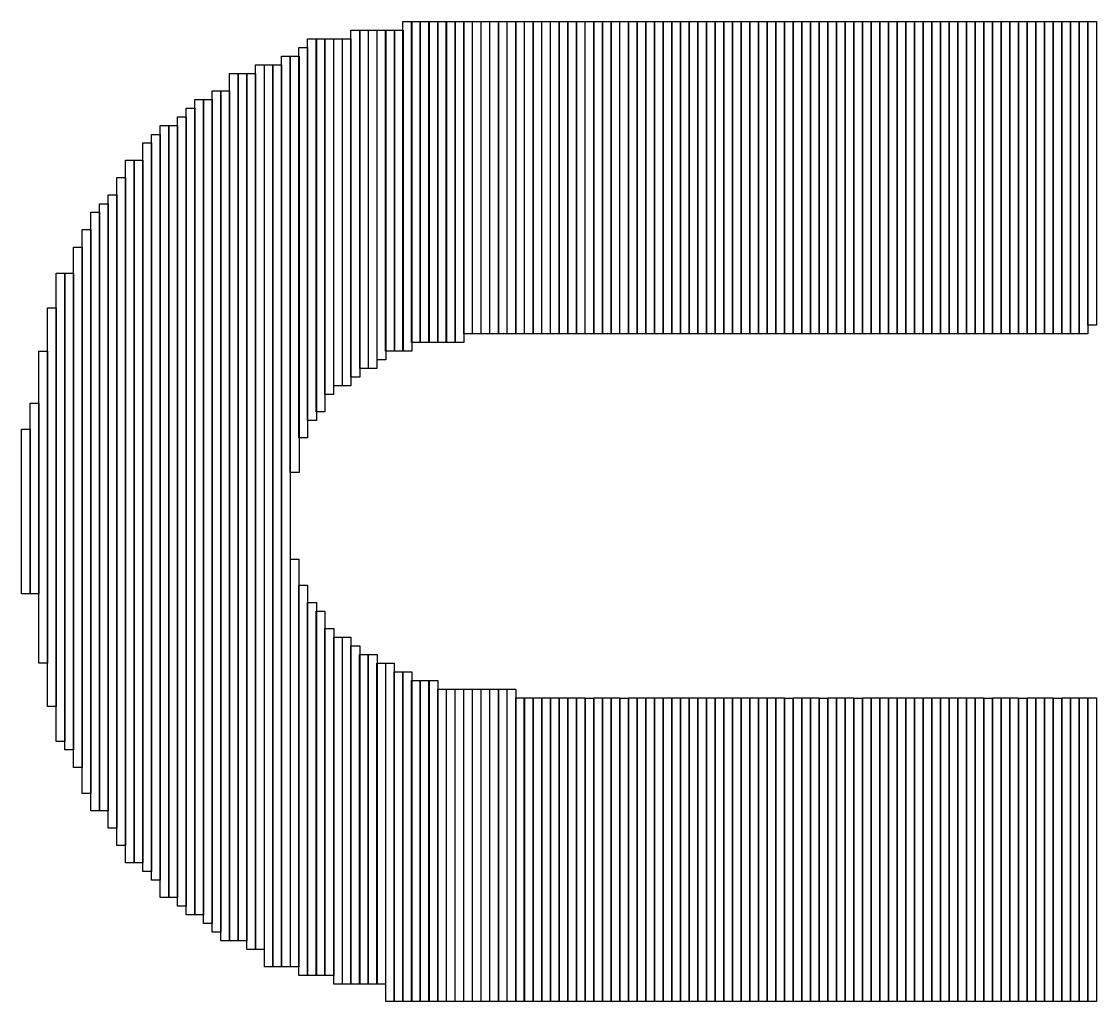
# Model space of a CAD drawing. Header units: inches. Extents: x -1 to 214, y -2 to 213.
# Drawn here: x -0.4191 to -0.3215, y -0.2422 to -0.1532 of the extents above; entities that cross this region are included whole.
import ezdxf

# ---------------------------------------------------------------- set-up
doc = ezdxf.new("R2010")
doc.units = ezdxf.units.IN
doc.header["$MEASUREMENT"] = 0
doc.layers.add('Top Overlay', color=2, linetype='Continuous')

msp = doc.modelspace()

# ---------------------------------------------------------------- linework, layer by layer
at = {"layer": 'Top Overlay'}
for p, q in [((-0.384445, -0.183165), (-0.384445, -0.153245)), ((-0.384445, -0.153245), (-0.383655, -0.153245)), ((-0.38366, -0.18238), (-0.38366, -0.15325)), ((-0.38366, -0.15325), (-0.38287, -0.15325)), ((-0.383655, -0.153245), (-0.383655, -0.183165)), ((-0.38287, -0.18238), (-0.38287, -0.15325)), ((-0.38287, -0.15325), (-0.38208, -0.15325)), ((-0.38287, -0.15325), (-0.38287, -0.18238)), ((-0.382085, -0.182385), (-0.382085, -0.153245)), ((-0.382085, -0.153245), (-0.381295, -0.153245)), ((-0.38208, -0.15325), (-0.38208, -0.18238)), ((-0.381295, -0.182385), (-0.381295, -0.153245)), ((-0.381295, -0.153245), (-0.380505, -0.153245)), ((-0.381295, -0.153245), (-0.381295, -0.182385)), ((-0.38051, -0.18238), (-0.38051, -0.15325)), ((-0.38051, -0.15325), (-0.37972, -0.15325)), ((-0.380505, -0.153245), (-0.380505, -0.182385)), ((-0.37972, -0.18238), (-0.37972, -0.15325)), ((-0.37972, -0.15325), (-0.37893, -0.15325)), ((-0.37972, -0.15325), (-0.37972, -0.18238)), ((-0.37893, -0.18159), (-0.37893, -0.15325)), ((-0.37893, -0.15325), (-0.37815, -0.15325)), ((-0.37893, -0.15325), (-0.37893, -0.18238)), ((-0.37815, -0.15325), (-0.37815, -0.18159)), ((-0.37814, -0.18159), (-0.37814, -0.15325)), ((-0.37814, -0.15325), (-0.37736, -0.15325)), ((-0.37736, -0.15325), (-0.37736, -0.18159)), ((-0.377355, -0.181595), (-0.377355, -0.153245)), ((-0.377355, -0.153245), (-0.376575, -0.153245)), ((-0.376575, -0.153245), (-0.376575, -0.181595)), ((-0.376565, -0.181595), (-0.376565, -0.153245)), ((-0.376565, -0.153245), (-0.375785, -0.153245)), ((-0.375785, -0.153245), (-0.375785, -0.181595)), ((-0.37578, -0.18159), (-0.37578, -0.15325)), ((-0.37578, -0.15325), (-0.375, -0.15325)), ((-0.375, -0.15325), (-0.375, -0.18159)), ((-0.37499, -0.18159), (-0.37499, -0.15325)), ((-0.37499, -0.15325), (-0.37421, -0.15325)), ((-0.37421, -0.15325), (-0.37421, -0.18159)), ((-0.374205, -0.181595), (-0.374205, -0.153245)), ((-0.374205, -0.153245), (-0.373425, -0.153245)), ((-0.373425, -0.153245), (-0.373425, -0.181595)), ((-0.373415, -0.181595), (-0.373415, -0.153245)), ((-0.373415, -0.153245), (-0.372635, -0.153245)), ((-0.372635, -0.153245), (-0.372635, -0.181595)), ((-0.37263, -0.18159), (-0.37263, -0.15325)), ((-0.37263, -0.15325), (-0.37185, -0.15325)), ((-0.37185, -0.15325), (-0.37185, -0.18159)), ((-0.371845, -0.181595), (-0.371845, -0.153245)), ((-0.371845, -0.153245), (-0.371065, -0.153245)), ((-0.371065, -0.153245), (-0.371065, -0.181595)), ((-0.371055, -0.181595), (-0.371055, -0.153245)), ((-0.371055, -0.153245), (-0.370275, -0.153245)), ((-0.370275, -0.153245), (-0.370275, -0.181595)), ((-0.370265, -0.181595), (-0.370265, -0.153245)), ((-0.370265, -0.153245), (-0.369485, -0.153245)), ((-0.369485, -0.153245), (-0.369485, -0.181595)), ((-0.36948, -0.18159), (-0.36948, -0.15325)), ((-0.36948, -0.15325), (-0.3687, -0.15325)), ((-0.3687, -0.15325), (-0.3687, -0.18159)), ((-0.368695, -0.181595), (-0.368695, -0.153245)), ((-0.368695, -0.153245), (-0.367915, -0.153245)), ((-0.367915, -0.153245), (-0.367915, -0.181595)), ((-0.367905, -0.181595), (-0.367905, -0.153245)), ((-0.367905, -0.153245), (-0.367125, -0.153245)), ((-0.367125, -0.153245), (-0.367125, -0.181595)), ((-0.367115, -0.181595), (-0.367115, -0.153245)), ((-0.367115, -0.153245), (-0.366335, -0.153245)), ((-0.366335, -0.153245), (-0.366335, -0.181595)), ((-0.36633, -0.18159), (-0.36633, -0.15325)), ((-0.36633, -0.15325), (-0.36555, -0.15325)), ((-0.36555, -0.15325), (-0.36555, -0.18159)), ((-0.365545, -0.181595), (-0.365545, -0.153245)), ((-0.365545, -0.153245), (-0.364765, -0.153245)), ((-0.364765, -0.153245), (-0.364765, -0.181595)), ((-0.364755, -0.181595), (-0.364755, -0.153245)), ((-0.364755, -0.153245), (-0.363975, -0.153245)), ((-0.363975, -0.153245), (-0.363975, -0.181595)), ((-0.363965, -0.181595), (-0.363965, -0.153245)), ((-0.363965, -0.153245), (-0.363185, -0.153245)), ((-0.363185, -0.153245), (-0.363185, -0.181595)), ((-0.36318, -0.18159), (-0.36318, -0.15325)), ((-0.36318, -0.15325), (-0.3624, -0.15325)), ((-0.3624, -0.15325), (-0.3624, -0.18159)), ((-0.362395, -0.181595), (-0.362395, -0.153245)), ((-0.362395, -0.153245), (-0.361615, -0.153245)), ((-0.361615, -0.153245), (-0.361615, -0.181595)), ((-0.361605, -0.181595), (-0.361605, -0.153245)), ((-0.361605, -0.153245), (-0.360825, -0.153245)), ((-0.360825, -0.153245), (-0.360825, -0.181595)), ((-0.36082, -0.18159), (-0.36082, -0.15325)), ((-0.36082, -0.15325), (-0.36004, -0.15325)), ((-0.36004, -0.15325), (-0.36004, -0.18159)), ((-0.36003, -0.18159), (-0.36003, -0.15325)), ((-0.36003, -0.15325), (-0.35925, -0.15325)), ((-0.35925, -0.15325), (-0.35925, -0.18159)), ((-0.359245, -0.181595), (-0.359245, -0.153245)), ((-0.359245, -0.153245), (-0.358465, -0.153245)), ((-0.358465, -0.153245), (-0.358465, -0.181595)), ((-0.358455, -0.181595), (-0.358455, -0.153245)), ((-0.358455, -0.153245), (-0.357675, -0.153245)), ((-0.357675, -0.153245), (-0.357675, -0.181595)), ((-0.35767, -0.18159), (-0.35767, -0.15325)), ((-0.35767, -0.15325), (-0.35689, -0.15325)), ((-0.35689, -0.15325), (-0.35689, -0.18159)), ((-0.35688, -0.18159), (-0.35688, -0.15325)), ((-0.35688, -0.15325), (-0.3561, -0.15325)), ((-0.3561, -0.15325), (-0.3561, -0.18159)), ((-0.356095, -0.181595), (-0.356095, -0.153245)), ((-0.356095, -0.153245), (-0.355315, -0.153245)), ((-0.355315, -0.153245), (-0.355315, -0.181595)), ((-0.355305, -0.181595), (-0.355305, -0.153245)), ((-0.355305, -0.153245), (-0.354525, -0.153245)), ((-0.354525, -0.153245), (-0.354525, -0.181595)), ((-0.35452, -0.18159), (-0.35452, -0.15325)), ((-0.35452, -0.15325), (-0.35374, -0.15325)), ((-0.35374, -0.15325), (-0.35374, -0.18159)), ((-0.35373, -0.18159), (-0.35373, -0.15325)), ((-0.35373, -0.15325), (-0.35295, -0.15325)), ((-0.35295, -0.15325), (-0.35295, -0.18159)), ((-0.352945, -0.181595), (-0.352945, -0.153245)), ((-0.352945, -0.153245), (-0.352165, -0.153245)), ((-0.352165, -0.153245), (-0.352165, -0.181595)), ((-0.352155, -0.181595), (-0.352155, -0.153245)), ((-0.352155, -0.153245), (-0.351375, -0.153245)), ((-0.351375, -0.153245), (-0.351375, -0.181595)), ((-0.35137, -0.18159), (-0.35137, -0.15325)), ((-0.35137, -0.15325), (-0.35059, -0.15325)), ((-0.35059, -0.15325), (-0.35059, -0.18159)), ((-0.350585, -0.181595), (-0.350585, -0.153245)), ((-0.350585, -0.153245), (-0.349805, -0.153245)), ((-0.349805, -0.153245), (-0.349805, -0.181595)), ((-0.349795, -0.181595), (-0.349795, -0.153245)), ((-0.349795, -0.153245), (-0.349015, -0.153245)), ((-0.349015, -0.153245), (-0.349015, -0.181595)), ((-0.349005, -0.181595), (-0.349005, -0.153245)), ((-0.349005, -0.153245), (-0.348225, -0.153245)), ((-0.348225, -0.153245), (-0.348225, -0.181595)), ((-0.34822, -0.18159), (-0.34822, -0.15325)), ((-0.34822, -0.15325), (-0.34744, -0.15325)), ((-0.34744, -0.15325), (-0.34744, -0.18159)), ((-0.347435, -0.181595), (-0.347435, -0.153245)), ((-0.347435, -0.153245), (-0.346655, -0.153245)), ((-0.346655, -0.153245), (-0.346655, -0.181595)), ((-0.346645, -0.181595), (-0.346645, -0.153245)), ((-0.346645, -0.153245), (-0.345865, -0.153245)), ((-0.345865, -0.153245), (-0.345865, -0.181595)), ((-0.345855, -0.181595), (-0.345855, -0.153245)), ((-0.345855, -0.153245), (-0.345075, -0.153245)), ((-0.345075, -0.153245), (-0.345075, -0.181595)), ((-0.34507, -0.18159), (-0.34507, -0.15325)), ((-0.34507, -0.15325), (-0.34429, -0.15325)), ((-0.34429, -0.15325), (-0.34429, -0.18159)), ((-0.344285, -0.181595), (-0.344285, -0.153245)), ((-0.344285, -0.153245), (-0.343505, -0.153245)), ((-0.343505, -0.153245), (-0.343505, -0.181595)), ((-0.343495, -0.181595), (-0.343495, -0.153245)), ((-0.343495, -0.153245), (-0.342715, -0.153245)), ((-0.342715, -0.153245), (-0.342715, -0.181595)), ((-0.342705, -0.181595), (-0.342705, -0.153245)), ((-0.342705, -0.153245), (-0.341925, -0.153245)), ((-0.341925, -0.153245), (-0.341925, -0.181595)), ((-0.34192, -0.18159), (-0.34192, -0.15325)), ((-0.34192, -0.15325), (-0.34114, -0.15325)), ((-0.34114, -0.15325), (-0.34114, -0.18159)), ((-0.341135, -0.181595), (-0.341135, -0.153245)), ((-0.341135, -0.153245), (-0.340355, -0.153245)), ((-0.340355, -0.153245), (-0.340355, -0.181595)), ((-0.340345, -0.181595), (-0.340345, -0.153245)), ((-0.340345, -0.153245), (-0.339565, -0.153245)), ((-0.339565, -0.153245), (-0.339565, -0.181595)), ((-0.33956, -0.18159), (-0.33956, -0.15325)), ((-0.33956, -0.15325), (-0.33878, -0.15325)), ((-0.33878, -0.15325), (-0.33878, -0.18159)), ((-0.33877, -0.18159), (-0.33877, -0.15325)), ((-0.33877, -0.15325), (-0.33799, -0.15325)), ((-0.33799, -0.15325), (-0.33799, -0.18159)), ((-0.337985, -0.181595), (-0.337985, -0.153245)), ((-0.337985, -0.153245), (-0.337205, -0.153245)), ((-0.337205, -0.153245), (-0.337205, -0.181595)), ((-0.337195, -0.181595), (-0.337195, -0.153245)), ((-0.337195, -0.153245), (-0.336415, -0.153245)), ((-0.336415, -0.153245), (-0.336415, -0.181595)), ((-0.33641, -0.18159), (-0.33641, -0.15325)), ((-0.33641, -0.15325), (-0.33563, -0.15325)), ((-0.33563, -0.15325), (-0.33563, -0.18159)), ((-0.33562, -0.18159), (-0.33562, -0.15325)), ((-0.33562, -0.15325), (-0.33484, -0.15325)), ((-0.33484, -0.15325), (-0.33484, -0.18159)), ((-0.334835, -0.181595), (-0.334835, -0.153245)), ((-0.334835, -0.153245), (-0.334055, -0.153245)), ((-0.334055, -0.153245), (-0.334055, -0.181595)), ((-0.334045, -0.181595), (-0.334045, -0.153245)), ((-0.334045, -0.153245), (-0.333265, -0.153245)), ((-0.333265, -0.153245), (-0.333265, -0.181595)), ((-0.33326, -0.18159), (-0.33326, -0.15325)), ((-0.33326, -0.15325), (-0.33248, -0.15325)), ((-0.33248, -0.15325), (-0.33248, -0.18159)), ((-0.332475, -0.181595), (-0.332475, -0.153245)), ((-0.332475, -0.153245), (-0.331695, -0.153245)), ((-0.331695, -0.153245), (-0.331695, -0.181595)), ((-0.331685, -0.181595), (-0.331685, -0.153245)), ((-0.331685, -0.153245), (-0.330905, -0.153245)), ((-0.330905, -0.153245), (-0.330905, -0.181595)), ((-0.330895, -0.181595), (-0.330895, -0.153245)), ((-0.330895, -0.153245), (-0.330115, -0.153245)), ((-0.330115, -0.153245), (-0.330115, -0.181595)), ((-0.33011, -0.18159), (-0.33011, -0.15325)), ((-0.33011, -0.15325), (-0.32933, -0.15325)), ((-0.32933, -0.15325), (-0.32933, -0.18159)), ((-0.329325, -0.181595), (-0.329325, -0.153245)), ((-0.329325, -0.153245), (-0.328545, -0.153245)), ((-0.328545, -0.153245), (-0.328545, -0.181595)), ((-0.328535, -0.181595), (-0.328535, -0.153245)), ((-0.328535, -0.153245), (-0.327755, -0.153245)), ((-0.327755, -0.153245), (-0.327755, -0.181595)), ((-0.327745, -0.181595), (-0.327745, -0.153245)), ((-0.327745, -0.153245), (-0.326965, -0.153245)), ((-0.326965, -0.153245), (-0.326965, -0.181595)), ((-0.32696, -0.18159), (-0.32696, -0.15325)), ((-0.32696, -0.15325), (-0.32618, -0.15325)), ((-0.32618, -0.15325), (-0.32618, -0.18159)), ((-0.326175, -0.181595), (-0.326175, -0.153245)), ((-0.326175, -0.153245), (-0.325395, -0.153245)), ((-0.325395, -0.153245), (-0.325395, -0.181595)), ((-0.325385, -0.181595), (-0.325385, -0.153245)), ((-0.325385, -0.153245), (-0.324605, -0.153245)), ((-0.324605, -0.153245), (-0.324605, -0.181595)), ((-0.324595, -0.181595), (-0.324595, -0.153245)), ((-0.324595, -0.153245), (-0.323815, -0.153245)), ((-0.323815, -0.153245), (-0.323815, -0.181595)), ((-0.32381, -0.18159), (-0.32381, -0.15325)), ((-0.32381, -0.15325), (-0.32303, -0.15325)), ((-0.32303, -0.15325), (-0.32303, -0.18159)), ((-0.323025, -0.181595), (-0.323025, -0.153245)), ((-0.323025, -0.153245), (-0.322245, -0.153245)), ((-0.322245, -0.180805), (-0.322245, -0.153245)), ((-0.322245, -0.153245), (-0.321455, -0.153245)), ((-0.322245, -0.153245), (-0.322245, -0.181595)), ((-0.321455, -0.153245), (-0.321455, -0.180805)), ((-0.38917, -0.18553), (-0.38917, -0.15404)), ((-0.38917, -0.15404), (-0.38838, -0.15404)), ((-0.38838, -0.15404), (-0.38838, -0.18553)), ((-0.388375, -0.184745), (-0.388375, -0.154035)), ((-0.388375, -0.154035), (-0.387595, -0.154035)), ((-0.387595, -0.154035), (-0.387595, -0.184745)), ((-0.38759, -0.18474), (-0.38759, -0.15404)), ((-0.38759, -0.15404), (-0.38681, -0.15404)), ((-0.38681, -0.15404), (-0.38681, -0.18474)), ((-0.386805, -0.183955), (-0.386805, -0.154035)), ((-0.386805, -0.154035), (-0.386015, -0.154035)), ((-0.38602, -0.18317), (-0.38602, -0.15404)), ((-0.38602, -0.15404), (-0.38523, -0.15404)), ((-0.386015, -0.154035), (-0.386015, -0.183955)), ((-0.38523, -0.18317), (-0.38523, -0.15404)), ((-0.38523, -0.15404), (-0.38444, -0.15404)), ((-0.38523, -0.15404), (-0.38523, -0.18317)), ((-0.38444, -0.15404), (-0.38444, -0.18317)), ((-0.393105, -0.189465), (-0.393105, -0.154825)), ((-0.393105, -0.154825), (-0.392315, -0.154825)), ((-0.39232, -0.18868), (-0.39232, -0.15483)), ((-0.39232, -0.15483), (-0.39153, -0.15483)), ((-0.392315, -0.154825), (-0.392315, -0.189465)), ((-0.391535, -0.187105), (-0.391535, -0.154825)), ((-0.391535, -0.154825), (-0.390745, -0.154825)), ((-0.39153, -0.15483), (-0.39153, -0.18868)), ((-0.390745, -0.154825), (-0.390745, -0.187105)), ((-0.39074, -0.18632), (-0.39074, -0.15482)), ((-0.39074, -0.15482), (-0.38996, -0.15482)), ((-0.38996, -0.15482), (-0.38996, -0.18632)), ((-0.38995, -0.18632), (-0.38995, -0.15482)), ((-0.38995, -0.15482), (-0.38917, -0.15482)), ((-0.38917, -0.15482), (-0.38917, -0.18632)), ((-0.393895, -0.191045), (-0.393895, -0.155605)), ((-0.393895, -0.155605), (-0.393105, -0.155605)), ((-0.393105, -0.155605), (-0.393105, -0.191045)), ((-0.39783, -0.2375), (-0.39783, -0.15719)), ((-0.39783, -0.15719), (-0.39704, -0.15719)), ((-0.39704, -0.15719), (-0.39704, -0.2375)), ((-0.397035, -0.239075), (-0.397035, -0.157185)), ((-0.397035, -0.157185), (-0.396255, -0.157185)), ((-0.396255, -0.239075), (-0.396255, -0.157185)), ((-0.396255, -0.157185), (-0.395475, -0.157185)), ((-0.396255, -0.157185), (-0.396255, -0.239075)), ((-0.395475, -0.157185), (-0.395475, -0.239075)), ((-0.39547, -0.23907), (-0.39547, -0.1564)), ((-0.39547, -0.1564), (-0.39468, -0.1564)), ((-0.39468, -0.19419), (-0.39468, -0.1564)), ((-0.39468, -0.1564), (-0.39389, -0.1564)), ((-0.39468, -0.1564), (-0.39468, -0.23907)), ((-0.39389, -0.1564), (-0.39389, -0.19419)), ((-0.400195, -0.236715), (-0.400195, -0.157975)), ((-0.400195, -0.157975), (-0.399405, -0.157975)), ((-0.399405, -0.236715), (-0.399405, -0.157975)), ((-0.399405, -0.157975), (-0.398615, -0.157975)), ((-0.399405, -0.157975), (-0.399405, -0.236715)), ((-0.39862, -0.2375), (-0.39862, -0.15797)), ((-0.39862, -0.15797), (-0.39783, -0.15797)), ((-0.398615, -0.157975), (-0.398615, -0.236715)), ((-0.39783, -0.15797), (-0.39783, -0.2375)), ((-0.401765, -0.235925), (-0.401765, -0.159545)), ((-0.401765, -0.159545), (-0.400975, -0.159545)), ((-0.400975, -0.236715), (-0.400975, -0.159545)), ((-0.400975, -0.159545), (-0.400195, -0.159545)), ((-0.400975, -0.159545), (-0.400975, -0.235925)), ((-0.400195, -0.159545), (-0.400195, -0.236715)), ((-0.403345, -0.234355), (-0.403345, -0.160335)), ((-0.403345, -0.160335), (-0.402555, -0.160335)), ((-0.402555, -0.160335), (-0.402555, -0.234355)), ((-0.402555, -0.235135), (-0.402555, -0.160335)), ((-0.402555, -0.160335), (-0.401765, -0.160335)), ((-0.401765, -0.160335), (-0.401765, -0.235135)), ((-0.40492, -0.23356), (-0.40492, -0.16191)), ((-0.40492, -0.16191), (-0.40413, -0.16191)), ((-0.40413, -0.23435), (-0.40413, -0.16112)), ((-0.40413, -0.16112), (-0.40334, -0.16112)), ((-0.40413, -0.16191), (-0.40413, -0.23356)), ((-0.40334, -0.16112), (-0.40334, -0.23435)), ((-0.406495, -0.232775), (-0.406495, -0.162695)), ((-0.406495, -0.162695), (-0.405705, -0.162695)), ((-0.405705, -0.232775), (-0.405705, -0.162695)), ((-0.405705, -0.162695), (-0.404915, -0.162695)), ((-0.405705, -0.162695), (-0.405705, -0.232775)), ((-0.404915, -0.162695), (-0.404915, -0.232775)), ((-0.40728, -0.2312), (-0.40728, -0.16349)), ((-0.40728, -0.16349), (-0.40649, -0.16349)), ((-0.40649, -0.16349), (-0.40649, -0.2312)), ((-0.408065, -0.230415), (-0.408065, -0.164275)), ((-0.408065, -0.164275), (-0.407275, -0.164275)), ((-0.407275, -0.164275), (-0.407275, -0.230415)), ((-0.409645, -0.229625), (-0.409645, -0.165845)), ((-0.409645, -0.165845), (-0.408855, -0.165845)), ((-0.408855, -0.229625), (-0.408855, -0.165845)), ((-0.408855, -0.165845), (-0.408065, -0.165845)), ((-0.408855, -0.165845), (-0.408855, -0.229625)), ((-0.408065, -0.165845), (-0.408065, -0.229625)), ((-0.41043, -0.22805), (-0.41043, -0.16742)), ((-0.41043, -0.16742), (-0.40964, -0.16742)), ((-0.40964, -0.16742), (-0.40964, -0.22805)), ((-0.412005, -0.224905), (-0.412005, -0.169785)), ((-0.412005, -0.169785), (-0.411215, -0.169785)), ((-0.411215, -0.226475), (-0.411215, -0.168995)), ((-0.411215, -0.168995), (-0.410425, -0.168995)), ((-0.411215, -0.169785), (-0.411215, -0.224905)), ((-0.410425, -0.168995), (-0.410425, -0.226475)), ((-0.41279, -0.2249), (-0.41279, -0.17057)), ((-0.41279, -0.17057), (-0.412, -0.17057)), ((-0.412, -0.17057), (-0.412, -0.2249)), ((-0.413575, -0.223325), (-0.413575, -0.172145)), ((-0.413575, -0.172145), (-0.412785, -0.172145)), ((-0.412785, -0.172145), (-0.412785, -0.223325)), ((-0.414365, -0.220965), (-0.414365, -0.173725)), ((-0.414365, -0.173725), (-0.413575, -0.173725)), ((-0.413575, -0.173725), (-0.413575, -0.220965)), ((-0.415945, -0.218605), (-0.415945, -0.176085)), ((-0.415945, -0.176085), (-0.415155, -0.176085)), ((-0.415155, -0.219385), (-0.415155, -0.176085)), ((-0.415155, -0.176085), (-0.414365, -0.176085)), ((-0.415155, -0.176085), (-0.415155, -0.218605)), ((-0.414365, -0.176085), (-0.414365, -0.219385)), ((-0.416725, -0.215455), (-0.416725, -0.179235)), ((-0.416725, -0.179235), (-0.415935, -0.179235)), ((-0.415935, -0.179235), (-0.415935, -0.215455)), ((-0.37815, -0.18159), (-0.37893, -0.18159)), ((-0.37736, -0.18159), (-0.37814, -0.18159)), ((-0.376575, -0.181595), (-0.377355, -0.181595)), ((-0.375785, -0.181595), (-0.376565, -0.181595)), ((-0.375, -0.18159), (-0.37578, -0.18159)), ((-0.37421, -0.18159), (-0.37499, -0.18159)), ((-0.373425, -0.181595), (-0.374205, -0.181595)), ((-0.372635, -0.181595), (-0.373415, -0.181595)), ((-0.37185, -0.18159), (-0.37263, -0.18159)), ((-0.371065, -0.181595), (-0.371845, -0.181595)), ((-0.370275, -0.181595), (-0.371055, -0.181595)), ((-0.369485, -0.181595), (-0.370265, -0.181595)), ((-0.3687, -0.18159), (-0.36948, -0.18159)), ((-0.367915, -0.181595), (-0.368695, -0.181595)), ((-0.367125, -0.181595), (-0.367905, -0.181595)), ((-0.366335, -0.181595), (-0.367115, -0.181595)), ((-0.36555, -0.18159), (-0.36633, -0.18159)), ((-0.364765, -0.181595), (-0.365545, -0.181595)), ((-0.363975, -0.181595), (-0.364755, -0.181595)), ((-0.363185, -0.181595), (-0.363965, -0.181595)), ((-0.3624, -0.18159), (-0.36318, -0.18159)), ((-0.361615, -0.181595), (-0.362395, -0.181595)), ((-0.360825, -0.181595), (-0.361605, -0.181595)), ((-0.36004, -0.18159), (-0.36082, -0.18159)), ((-0.35925, -0.18159), (-0.36003, -0.18159)), ((-0.358465, -0.181595), (-0.359245, -0.181595)), ((-0.357675, -0.181595), (-0.358455, -0.181595)), ((-0.35689, -0.18159), (-0.35767, -0.18159)), ((-0.3561, -0.18159), (-0.35688, -0.18159)), ((-0.355315, -0.181595), (-0.356095, -0.181595)), ((-0.354525, -0.181595), (-0.355305, -0.181595)), ((-0.35374, -0.18159), (-0.35452, -0.18159)), ((-0.35295, -0.18159), (-0.35373, -0.18159)), ((-0.352165, -0.181595), (-0.352945, -0.181595)), ((-0.351375, -0.181595), (-0.352155, -0.181595)), ((-0.35059, -0.18159), (-0.35137, -0.18159)), ((-0.349805, -0.181595), (-0.350585, -0.181595)), ((-0.349015, -0.181595), (-0.349795, -0.181595)), ((-0.348225, -0.181595), (-0.349005, -0.181595)), ((-0.34744, -0.18159), (-0.34822, -0.18159)), ((-0.346655, -0.181595), (-0.347435, -0.181595)), ((-0.345865, -0.181595), (-0.346645, -0.181595)), ((-0.345075, -0.181595), (-0.345855, -0.181595)), ((-0.34429, -0.18159), (-0.34507, -0.18159)), ((-0.343505, -0.181595), (-0.344285, -0.181595)), ((-0.342715, -0.181595), (-0.343495, -0.181595)), ((-0.341925, -0.181595), (-0.342705, -0.181595)), ((-0.34114, -0.18159), (-0.34192, -0.18159)), ((-0.340355, -0.181595), (-0.341135, -0.181595)), ((-0.339565, -0.181595), (-0.340345, -0.181595)), ((-0.33878, -0.18159), (-0.33956, -0.18159)), ((-0.33799, -0.18159), (-0.33877, -0.18159)), ((-0.337205, -0.181595), (-0.337985, -0.181595)), ((-0.336415, -0.181595), (-0.337195, -0.181595)), ((-0.33563, -0.18159), (-0.33641, -0.18159)), ((-0.33484, -0.18159), (-0.33562, -0.18159)), ((-0.334055, -0.181595), (-0.334835, -0.181595)), ((-0.333265, -0.181595), (-0.334045, -0.181595)), ((-0.33248, -0.18159), (-0.33326, -0.18159)), ((-0.331695, -0.181595), (-0.332475, -0.181595)), ((-0.330905, -0.181595), (-0.331685, -0.181595)), ((-0.330115, -0.181595), (-0.330895, -0.181595)), ((-0.32933, -0.18159), (-0.33011, -0.18159)), ((-0.328545, -0.181595), (-0.329325, -0.181595)), ((-0.327755, -0.181595), (-0.328535, -0.181595)), ((-0.326965, -0.181595), (-0.327745, -0.181595)), ((-0.32618, -0.18159), (-0.32696, -0.18159)), ((-0.325395, -0.181595), (-0.326175, -0.181595)), ((-0.324605, -0.181595), (-0.325385, -0.181595)), ((-0.323815, -0.181595), (-0.324595, -0.181595)), ((-0.32303, -0.18159), (-0.32381, -0.18159)), ((-0.322245, -0.181595), (-0.323025, -0.181595)), ((-0.321455, -0.180805), (-0.322245, -0.180805)), ((-0.38287, -0.18238), (-0.38366, -0.18238)), ((-0.38208, -0.18238), (-0.38287, -0.18238)), ((-0.381295, -0.182385), (-0.382085, -0.182385)), ((-0.380505, -0.182385), (-0.381295, -0.182385)), ((-0.37972, -0.18238), (-0.38051, -0.18238)), ((-0.37893, -0.18238), (-0.37972, -0.18238)), ((-0.417515, -0.211515), (-0.417515, -0.183175)), ((-0.417515, -0.183175), (-0.416725, -0.183175)), ((-0.416725, -0.183175), (-0.416725, -0.211515)), ((-0.38523, -0.18317), (-0.38602, -0.18317)), ((-0.38444, -0.18317), (-0.38523, -0.18317)), ((-0.383655, -0.183165), (-0.384445, -0.183165)), ((-0.386015, -0.183955), (-0.386805, -0.183955)), ((-0.387595, -0.184745), (-0.388375, -0.184745)), ((-0.38681, -0.18474), (-0.38759, -0.18474)), ((-0.38996, -0.18632), (-0.39074, -0.18632)), ((-0.38917, -0.18632), (-0.38995, -0.18632)), ((-0.38838, -0.18553), (-0.38917, -0.18553)), ((-0.390745, -0.187105), (-0.391535, -0.187105)), ((-0.418305, -0.205215), (-0.418305, -0.187895)), ((-0.418305, -0.187895), (-0.417515, -0.187895)), ((-0.417515, -0.187895), (-0.417515, -0.205215)), ((-0.39153, -0.18868), (-0.39232, -0.18868)), ((-0.419095, -0.205215), (-0.419095, -0.190255)), ((-0.419095, -0.190255), (-0.418305, -0.190255)), ((-0.418305, -0.190255), (-0.418305, -0.205215)), ((-0.392315, -0.189465), (-0.393105, -0.189465)), ((-0.393105, -0.191045), (-0.393895, -0.191045)), ((-0.39389, -0.19419), (-0.39468, -0.19419)), ((-0.394675, -0.239075), (-0.394675, -0.202065)), ((-0.394675, -0.202065), (-0.393895, -0.202065)), ((-0.393895, -0.202065), (-0.393895, -0.239075)), ((-0.393895, -0.239865), (-0.393895, -0.204425)), ((-0.393895, -0.204425), (-0.393105, -0.204425)), ((-0.393105, -0.204425), (-0.393105, -0.239865)), ((-0.418305, -0.205215), (-0.419095, -0.205215)), ((-0.417515, -0.205215), (-0.418305, -0.205215)), ((-0.393105, -0.239865), (-0.393105, -0.206005)), ((-0.393105, -0.206005), (-0.392315, -0.206005)), ((-0.392315, -0.206005), (-0.392315, -0.239865)), ((-0.39232, -0.23986), (-0.39232, -0.20679)), ((-0.39232, -0.20679), (-0.39153, -0.20679)), ((-0.39153, -0.20679), (-0.39153, -0.23986)), ((-0.39153, -0.23986), (-0.39153, -0.20837)), ((-0.39153, -0.20837), (-0.39074, -0.20837)), ((-0.39074, -0.20837), (-0.39074, -0.23986)), ((-0.39074, -0.24065), (-0.39074, -0.20915)), ((-0.39074, -0.20915), (-0.38996, -0.20915)), ((-0.38996, -0.20915), (-0.38996, -0.24065)), ((-0.38995, -0.24065), (-0.38995, -0.20915)), ((-0.38995, -0.20915), (-0.38917, -0.20915)), ((-0.38917, -0.20915), (-0.38917, -0.24065)), ((-0.38917, -0.24065), (-0.38917, -0.20994)), ((-0.38917, -0.20994), (-0.38838, -0.20994)), ((-0.388385, -0.240645), (-0.388385, -0.210725)), ((-0.388385, -0.210725), (-0.387595, -0.210725)), ((-0.38838, -0.20994), (-0.38838, -0.24065)), ((-0.387595, -0.240645), (-0.387595, -0.210725)), ((-0.387595, -0.210725), (-0.386805, -0.210725)), ((-0.387595, -0.210725), (-0.387595, -0.240645)), ((-0.386805, -0.210725), (-0.386805, -0.240645)), ((-0.416725, -0.211515), (-0.417515, -0.211515)), ((-0.38681, -0.24065), (-0.38681, -0.21152)), ((-0.38681, -0.21152), (-0.38602, -0.21152)), ((-0.38602, -0.21152), (-0.38602, -0.24065)), ((-0.386015, -0.242225), (-0.386015, -0.211515)), ((-0.386015, -0.211515), (-0.385235, -0.211515)), ((-0.385235, -0.211515), (-0.385235, -0.242225)), ((-0.385235, -0.242225), (-0.385235, -0.212305)), ((-0.385235, -0.212305), (-0.384445, -0.212305)), ((-0.384445, -0.242225), (-0.384445, -0.212305)), ((-0.384445, -0.212305), (-0.383655, -0.212305)), ((-0.384445, -0.212305), (-0.384445, -0.242225)), ((-0.383655, -0.212305), (-0.383655, -0.242225)), ((-0.38366, -0.24222), (-0.38366, -0.21309)), ((-0.38366, -0.21309), (-0.38287, -0.21309)), ((-0.38287, -0.24222), (-0.38287, -0.21309)), ((-0.38287, -0.21309), (-0.38208, -0.21309)), ((-0.38287, -0.21309), (-0.38287, -0.24222)), ((-0.382085, -0.242225), (-0.382085, -0.213085)), ((-0.382085, -0.213085), (-0.381295, -0.213085)), ((-0.38208, -0.21309), (-0.38208, -0.24222)), ((-0.381295, -0.213085), (-0.381295, -0.242225)), ((-0.38129, -0.24222), (-0.38129, -0.21388)), ((-0.38129, -0.21388), (-0.38051, -0.21388)), ((-0.38051, -0.21388), (-0.38051, -0.24222)), ((-0.380505, -0.242225), (-0.380505, -0.213875)), ((-0.380505, -0.213875), (-0.379725, -0.213875)), ((-0.379725, -0.213875), (-0.379725, -0.242225)), ((-0.379715, -0.242225), (-0.379715, -0.213875)), ((-0.379715, -0.213875), (-0.378935, -0.213875)), ((-0.378935, -0.213875), (-0.378935, -0.242225)), ((-0.37893, -0.24222), (-0.37893, -0.21388)), ((-0.37893, -0.21388), (-0.37815, -0.21388)), ((-0.37815, -0.21388), (-0.37815, -0.24222)), ((-0.37814, -0.24222), (-0.37814, -0.21388)), ((-0.37814, -0.21388), (-0.37736, -0.21388)), ((-0.37736, -0.21388), (-0.37736, -0.24222)), ((-0.377355, -0.242225), (-0.377355, -0.213875)), ((-0.377355, -0.213875), (-0.376575, -0.213875)), ((-0.376575, -0.213875), (-0.376575, -0.242225)), ((-0.376565, -0.242225), (-0.376565, -0.213875)), ((-0.376565, -0.213875), (-0.375785, -0.213875)), ((-0.375785, -0.213875), (-0.375785, -0.242225)), ((-0.37578, -0.24222), (-0.37578, -0.21388)), ((-0.37578, -0.21388), (-0.375, -0.21388)), ((-0.375, -0.21388), (-0.375, -0.24222)), ((-0.37499, -0.24222), (-0.37499, -0.21388)), ((-0.37499, -0.21388), (-0.37421, -0.21388)), ((-0.37421, -0.21388), (-0.37421, -0.24222)), ((-0.374205, -0.242225), (-0.374205, -0.214665)), ((-0.374205, -0.214665), (-0.373415, -0.214665)), ((-0.373425, -0.242225), (-0.373425, -0.214665)), ((-0.373425, -0.214665), (-0.372635, -0.214665)), ((-0.373415, -0.214665), (-0.373415, -0.242225)), ((-0.372635, -0.242225), (-0.372635, -0.214665)), ((-0.372635, -0.214665), (-0.371845, -0.214665)), ((-0.372635, -0.214665), (-0.372635, -0.242225)), ((-0.371845, -0.242225), (-0.371845, -0.214665)), ((-0.371845, -0.214665), (-0.371055, -0.214665)), ((-0.371845, -0.214665), (-0.371845, -0.242225)), ((-0.371055, -0.242225), (-0.371055, -0.214665)), ((-0.371055, -0.214665), (-0.370265, -0.214665)), ((-0.371055, -0.214665), (-0.371055, -0.242225)), ((-0.370275, -0.242225), (-0.370275, -0.214665)), ((-0.370275, -0.214665), (-0.369485, -0.214665)), ((-0.370265, -0.214665), (-0.370265, -0.242225)), ((-0.369485, -0.242225), (-0.369485, -0.214665)), ((-0.369485, -0.214665), (-0.368695, -0.214665)), ((-0.369485, -0.214665), (-0.369485, -0.242225)), ((-0.368695, -0.242225), (-0.368695, -0.214665)), ((-0.368695, -0.214665), (-0.367905, -0.214665)), ((-0.368695, -0.214665), (-0.368695, -0.242225)), ((-0.36791, -0.24222), (-0.36791, -0.21467)), ((-0.36791, -0.21467), (-0.36712, -0.21467)), ((-0.367905, -0.214665), (-0.367905, -0.242225)), ((-0.367125, -0.242225), (-0.367125, -0.214665)), ((-0.367125, -0.214665), (-0.366335, -0.214665)), ((-0.36712, -0.21467), (-0.36712, -0.24222)), ((-0.366335, -0.242225), (-0.366335, -0.214665)), ((-0.366335, -0.214665), (-0.365545, -0.214665)), ((-0.366335, -0.214665), (-0.366335, -0.242225)), ((-0.365545, -0.242225), (-0.365545, -0.214665)), ((-0.365545, -0.214665), (-0.364755, -0.214665)), ((-0.365545, -0.214665), (-0.365545, -0.242225)), ((-0.36476, -0.24222), (-0.36476, -0.21467)), ((-0.36476, -0.21467), (-0.36397, -0.21467)), ((-0.364755, -0.214665), (-0.364755, -0.242225)), ((-0.363975, -0.242225), (-0.363975, -0.214665)), ((-0.363975, -0.214665), (-0.363185, -0.214665)), ((-0.36397, -0.21467), (-0.36397, -0.24222)), ((-0.363185, -0.242225), (-0.363185, -0.214665)), ((-0.363185, -0.214665), (-0.362395, -0.214665)), ((-0.363185, -0.214665), (-0.363185, -0.242225)), ((-0.362395, -0.242225), (-0.362395, -0.214665)), ((-0.362395, -0.214665), (-0.361605, -0.214665)), ((-0.362395, -0.214665), (-0.362395, -0.242225)), ((-0.361615, -0.242225), (-0.361615, -0.214665)), ((-0.361615, -0.214665), (-0.360825, -0.214665)), ((-0.361605, -0.214665), (-0.361605, -0.242225)), ((-0.360825, -0.242225), (-0.360825, -0.214665)), ((-0.360825, -0.214665), (-0.360035, -0.214665)), ((-0.360825, -0.214665), (-0.360825, -0.242225)), ((-0.360035, -0.242225), (-0.360035, -0.214665)), ((-0.360035, -0.214665), (-0.359245, -0.214665)), ((-0.360035, -0.214665), (-0.360035, -0.242225)), ((-0.359245, -0.242225), (-0.359245, -0.214665)), ((-0.359245, -0.214665), (-0.358455, -0.214665)), ((-0.359245, -0.214665), (-0.359245, -0.242225)), ((-0.358465, -0.242225), (-0.358465, -0.214665)), ((-0.358465, -0.214665), (-0.357675, -0.214665)), ((-0.358455, -0.214665), (-0.358455, -0.242225)), ((-0.357675, -0.242225), (-0.357675, -0.214665)), ((-0.357675, -0.214665), (-0.356885, -0.214665)), ((-0.357675, -0.214665), (-0.357675, -0.242225)), ((-0.356885, -0.242225), (-0.356885, -0.214665)), ((-0.356885, -0.214665), (-0.356095, -0.214665)), ((-0.356885, -0.214665), (-0.356885, -0.242225)), ((-0.356095, -0.242225), (-0.356095, -0.214665)), ((-0.356095, -0.214665), (-0.355305, -0.214665)), ((-0.356095, -0.214665), (-0.356095, -0.242225)), ((-0.355315, -0.242225), (-0.355315, -0.214665)), ((-0.355315, -0.214665), (-0.354525, -0.214665)), ((-0.355305, -0.214665), (-0.355305, -0.242225)), ((-0.354525, -0.214665), (-0.354525, -0.242225)), ((-0.354525, -0.242225), (-0.354525, -0.214665)), ((-0.354525, -0.214665), (-0.353735, -0.214665)), ((-0.353735, -0.242225), (-0.353735, -0.214665)), ((-0.353735, -0.214665), (-0.352945, -0.214665)), ((-0.353735, -0.214665), (-0.353735, -0.242225)), ((-0.352945, -0.242225), (-0.352945, -0.214665)), ((-0.352945, -0.214665), (-0.352155, -0.214665)), ((-0.352945, -0.214665), (-0.352945, -0.242225)), ((-0.352165, -0.242225), (-0.352165, -0.214665)), ((-0.352165, -0.214665), (-0.351375, -0.214665)), ((-0.352155, -0.214665), (-0.352155, -0.242225)), ((-0.351375, -0.242225), (-0.351375, -0.214665)), ((-0.351375, -0.214665), (-0.350585, -0.214665)), ((-0.351375, -0.214665), (-0.351375, -0.242225)), ((-0.350585, -0.242225), (-0.350585, -0.214665)), ((-0.350585, -0.214665), (-0.349795, -0.214665)), ((-0.350585, -0.214665), (-0.350585, -0.242225)), ((-0.3498, -0.24222), (-0.3498, -0.21467)), ((-0.3498, -0.21467), (-0.34901, -0.21467)), ((-0.349795, -0.214665), (-0.349795, -0.242225)), ((-0.349015, -0.242225), (-0.349015, -0.214665)), ((-0.349015, -0.214665), (-0.348225, -0.214665)), ((-0.34901, -0.21467), (-0.34901, -0.24222)), ((-0.348225, -0.242225), (-0.348225, -0.214665)), ((-0.348225, -0.214665), (-0.347435, -0.214665)), ((-0.348225, -0.214665), (-0.348225, -0.242225)), ((-0.347435, -0.242225), (-0.347435, -0.214665)), ((-0.347435, -0.214665), (-0.346645, -0.214665)), ((-0.347435, -0.214665), (-0.347435, -0.242225)), ((-0.34665, -0.24222), (-0.34665, -0.21467)), ((-0.34665, -0.21467), (-0.34586, -0.21467)), ((-0.346645, -0.214665), (-0.346645, -0.242225)), ((-0.345865, -0.242225), (-0.345865, -0.214665)), ((-0.345865, -0.214665), (-0.345075, -0.214665)), ((-0.34586, -0.21467), (-0.34586, -0.24222)), ((-0.345075, -0.242225), (-0.345075, -0.214665)), ((-0.345075, -0.214665), (-0.344285, -0.214665)), ((-0.345075, -0.214665), (-0.345075, -0.242225)), ((-0.344285, -0.214665), (-0.344285, -0.242225)), ((-0.344285, -0.242225), (-0.344285, -0.214665)), ((-0.344285, -0.214665), (-0.343495, -0.214665)), ((-0.3435, -0.24222), (-0.3435, -0.21467)), ((-0.3435, -0.21467), (-0.34271, -0.21467)), ((-0.343495, -0.214665), (-0.343495, -0.242225)), ((-0.342715, -0.242225), (-0.342715, -0.214665)), ((-0.342715, -0.214665), (-0.341925, -0.214665)), ((-0.34271, -0.21467), (-0.34271, -0.24222)), ((-0.341925, -0.242225), (-0.341925, -0.214665)), ((-0.341925, -0.214665), (-0.341135, -0.214665)), ((-0.341925, -0.214665), (-0.341925, -0.242225)), ((-0.341135, -0.242225), (-0.341135, -0.214665)), ((-0.341135, -0.214665), (-0.340345, -0.214665)), ((-0.341135, -0.214665), (-0.341135, -0.242225)), ((-0.340355, -0.242225), (-0.340355, -0.214665)), ((-0.340355, -0.214665), (-0.339565, -0.214665)), ((-0.340345, -0.214665), (-0.340345, -0.242225)), ((-0.339565, -0.214665), (-0.339565, -0.242225)), ((-0.339565, -0.242225), (-0.339565, -0.214665)), ((-0.339565, -0.214665), (-0.338775, -0.214665)), ((-0.338775, -0.242225), (-0.338775, -0.214665)), ((-0.338775, -0.214665), (-0.337985, -0.214665)), ((-0.338775, -0.214665), (-0.338775, -0.242225)), ((-0.337985, -0.242225), (-0.337985, -0.214665)), ((-0.337985, -0.214665), (-0.337195, -0.214665)), ((-0.337985, -0.214665), (-0.337985, -0.242225)), ((-0.337205, -0.242225), (-0.337205, -0.214665)), ((-0.337205, -0.214665), (-0.336415, -0.214665)), ((-0.337195, -0.214665), (-0.337195, -0.242225)), ((-0.336415, -0.242225), (-0.336415, -0.214665)), ((-0.336415, -0.214665), (-0.335625, -0.214665)), ((-0.336415, -0.214665), (-0.336415, -0.242225)), ((-0.335625, -0.242225), (-0.335625, -0.214665)), ((-0.335625, -0.214665), (-0.334835, -0.214665)), ((-0.335625, -0.214665), (-0.335625, -0.242225)), ((-0.334835, -0.242225), (-0.334835, -0.214665)), ((-0.334835, -0.214665), (-0.334045, -0.214665)), ((-0.334835, -0.214665), (-0.334835, -0.242225)), ((-0.334055, -0.242225), (-0.334055, -0.214665)), ((-0.334055, -0.214665), (-0.333265, -0.214665)), ((-0.334045, -0.214665), (-0.334045, -0.242225)), ((-0.333265, -0.242225), (-0.333265, -0.214665)), ((-0.333265, -0.214665), (-0.332475, -0.214665)), ((-0.333265, -0.214665), (-0.333265, -0.242225)), ((-0.332475, -0.242225), (-0.332475, -0.214665)), ((-0.332475, -0.214665), (-0.331685, -0.214665)), ((-0.332475, -0.214665), (-0.332475, -0.242225)), ((-0.33169, -0.24222), (-0.33169, -0.21467)), ((-0.33169, -0.21467), (-0.3309, -0.21467)), ((-0.331685, -0.214665), (-0.331685, -0.242225)), ((-0.330905, -0.242225), (-0.330905, -0.214665)), ((-0.330905, -0.214665), (-0.330115, -0.214665)), ((-0.3309, -0.21467), (-0.3309, -0.24222)), ((-0.330115, -0.242225), (-0.330115, -0.214665)), ((-0.330115, -0.214665), (-0.329325, -0.214665)), ((-0.330115, -0.214665), (-0.330115, -0.242225)), ((-0.329325, -0.242225), (-0.329325, -0.214665)), ((-0.329325, -0.214665), (-0.328535, -0.214665)), ((-0.329325, -0.214665), (-0.329325, -0.242225)), ((-0.32854, -0.24222), (-0.32854, -0.21467)), ((-0.32854, -0.21467), (-0.32775, -0.21467)), ((-0.328535, -0.214665), (-0.328535, -0.242225)), ((-0.327755, -0.242225), (-0.327755, -0.214665)), ((-0.327755, -0.214665), (-0.326965, -0.214665)), ((-0.32775, -0.21467), (-0.32775, -0.24222)), ((-0.326965, -0.242225), (-0.326965, -0.214665)), ((-0.326965, -0.214665), (-0.326175, -0.214665)), ((-0.326965, -0.214665), (-0.326965, -0.242225)), ((-0.326175, -0.242225), (-0.326175, -0.214665)), ((-0.326175, -0.214665), (-0.325385, -0.214665)), ((-0.326175, -0.214665), (-0.326175, -0.242225)), ((-0.32539, -0.24222), (-0.32539, -0.21467)), ((-0.32539, -0.21467), (-0.3246, -0.21467)), ((-0.325385, -0.214665), (-0.325385, -0.242225)), ((-0.324605, -0.242225), (-0.324605, -0.214665)), ((-0.324605, -0.214665), (-0.323815, -0.214665)), ((-0.3246, -0.21467), (-0.3246, -0.24222)), ((-0.323815, -0.242225), (-0.323815, -0.214665)), ((-0.323815, -0.214665), (-0.323025, -0.214665)), ((-0.323815, -0.214665), (-0.323815, -0.242225)), ((-0.323025, -0.242225), (-0.323025, -0.214665)), ((-0.323025, -0.214665), (-0.322235, -0.214665)), ((-0.323025, -0.214665), (-0.323025, -0.242225)), ((-0.322245, -0.242225), (-0.322245, -0.214665)), ((-0.322245, -0.214665), (-0.321455, -0.214665)), ((-0.322235, -0.214665), (-0.322235, -0.242225)), ((-0.321455, -0.214665), (-0.321455, -0.242225)), ((-0.415935, -0.215455), (-0.416725, -0.215455)), ((-0.415155, -0.218605), (-0.415945, -0.218605)), ((-0.414365, -0.219385), (-0.415155, -0.219385)), ((-0.413575, -0.220965), (-0.414365, -0.220965)), ((-0.412785, -0.223325), (-0.413575, -0.223325)), ((-0.412, -0.2249), (-0.41279, -0.2249)), ((-0.411215, -0.224905), (-0.412005, -0.224905)), ((-0.410425, -0.226475), (-0.411215, -0.226475)), ((-0.40964, -0.22805), (-0.41043, -0.22805)), ((-0.408855, -0.229625), (-0.409645, -0.229625)), ((-0.408065, -0.229625), (-0.408855, -0.229625)), ((-0.407275, -0.230415), (-0.408065, -0.230415)), ((-0.40649, -0.2312), (-0.40728, -0.2312)), ((-0.405705, -0.232775), (-0.406495, -0.232775)), ((-0.404915, -0.232775), (-0.405705, -0.232775)), ((-0.40413, -0.23356), (-0.40492, -0.23356)), ((-0.40334, -0.23435), (-0.40413, -0.23435)), ((-0.402555, -0.234355), (-0.403345, -0.234355)), ((-0.401765, -0.235135), (-0.402555, -0.235135)), ((-0.400975, -0.235925), (-0.401765, -0.235925)), ((-0.400195, -0.236715), (-0.400975, -0.236715)), ((-0.399405, -0.236715), (-0.400195, -0.236715)), ((-0.398615, -0.236715), (-0.399405, -0.236715)), ((-0.39783, -0.2375), (-0.39862, -0.2375)), ((-0.39704, -0.2375), (-0.39783, -0.2375)), ((-0.396255, -0.239075), (-0.397035, -0.239075)), ((-0.395475, -0.239075), (-0.396255, -0.239075)), ((-0.39468, -0.23907), (-0.39547, -0.23907)), ((-0.393895, -0.239075), (-0.394675, -0.239075)), ((-0.393105, -0.239865), (-0.393895, -0.239865)), ((-0.392315, -0.239865), (-0.393105, -0.239865)), ((-0.39153, -0.23986), (-0.39232, -0.23986)), ((-0.39074, -0.23986), (-0.39153, -0.23986)), ((-0.38996, -0.24065), (-0.39074, -0.24065)), ((-0.38917, -0.24065), (-0.38995, -0.24065)), ((-0.38838, -0.24065), (-0.38917, -0.24065)), ((-0.387595, -0.240645), (-0.388385, -0.240645)), ((-0.386805, -0.240645), (-0.387595, -0.240645)), ((-0.38602, -0.24065), (-0.38681, -0.24065)), ((-0.385235, -0.242225), (-0.386015, -0.242225)), ((-0.384445, -0.242225), (-0.385235, -0.242225)), ((-0.383655, -0.242225), (-0.384445, -0.242225)), ((-0.38287, -0.24222), (-0.38366, -0.24222)), ((-0.38208, -0.24222), (-0.38287, -0.24222)), ((-0.381295, -0.242225), (-0.382085, -0.242225)), ((-0.38051, -0.24222), (-0.38129, -0.24222)), ((-0.379725, -0.242225), (-0.380505, -0.242225)), ((-0.378935, -0.242225), (-0.379715, -0.242225)), ((-0.37815, -0.24222), (-0.37893, -0.24222)), ((-0.37736, -0.24222), (-0.37814, -0.24222)), ((-0.376575, -0.242225), (-0.377355, -0.242225)), ((-0.375785, -0.242225), (-0.376565, -0.242225)), ((-0.375, -0.24222), (-0.37578, -0.24222)), ((-0.37421, -0.24222), (-0.37499, -0.24222)), ((-0.373415, -0.242225), (-0.374205, -0.242225)), ((-0.372635, -0.242225), (-0.373425, -0.242225)), ((-0.371845, -0.242225), (-0.372635, -0.242225)), ((-0.371055, -0.242225), (-0.371845, -0.242225)), ((-0.370265, -0.242225), (-0.371055, -0.242225)), ((-0.369485, -0.242225), (-0.370275, -0.242225)), ((-0.368695, -0.242225), (-0.369485, -0.242225)), ((-0.367905, -0.242225), (-0.368695, -0.242225)), ((-0.36712, -0.24222), (-0.36791, -0.24222)), ((-0.366335, -0.242225), (-0.367125, -0.242225)), ((-0.365545, -0.242225), (-0.366335, -0.242225)), ((-0.364755, -0.242225), (-0.365545, -0.242225)), ((-0.36397, -0.24222), (-0.36476, -0.24222)), ((-0.363185, -0.242225), (-0.363975, -0.242225)), ((-0.362395, -0.242225), (-0.363185, -0.242225)), ((-0.361605, -0.242225), (-0.362395, -0.242225)), ((-0.360825, -0.242225), (-0.361615, -0.242225)), ((-0.360035, -0.242225), (-0.360825, -0.242225)), ((-0.359245, -0.242225), (-0.360035, -0.242225)), ((-0.358455, -0.242225), (-0.359245, -0.242225)), ((-0.357675, -0.242225), (-0.358465, -0.242225)), ((-0.356885, -0.242225), (-0.357675, -0.242225)), ((-0.356095, -0.242225), (-0.356885, -0.242225)), ((-0.355305, -0.242225), (-0.356095, -0.242225)), ((-0.354525, -0.242225), (-0.355315, -0.242225)), ((-0.353735, -0.242225), (-0.354525, -0.242225)), ((-0.352945, -0.242225), (-0.353735, -0.242225)), ((-0.352155, -0.242225), (-0.352945, -0.242225)), ((-0.351375, -0.242225), (-0.352165, -0.242225)), ((-0.350585, -0.242225), (-0.351375, -0.242225)), ((-0.349795, -0.242225), (-0.350585, -0.242225)), ((-0.34901, -0.24222), (-0.3498, -0.24222)), ((-0.348225, -0.242225), (-0.349015, -0.242225)), ((-0.347435, -0.242225), (-0.348225, -0.242225)), ((-0.346645, -0.242225), (-0.347435, -0.242225)), ((-0.34586, -0.24222), (-0.34665, -0.24222)), ((-0.345075, -0.242225), (-0.345865, -0.242225)), ((-0.344285, -0.242225), (-0.345075, -0.242225)), ((-0.343495, -0.242225), (-0.344285, -0.242225)), ((-0.34271, -0.24222), (-0.3435, -0.24222)), ((-0.341925, -0.242225), (-0.342715, -0.242225)), ((-0.341135, -0.242225), (-0.341925, -0.242225)), ((-0.340345, -0.242225), (-0.341135, -0.242225)), ((-0.339565, -0.242225), (-0.340355, -0.242225)), ((-0.338775, -0.242225), (-0.339565, -0.242225)), ((-0.337985, -0.242225), (-0.338775, -0.242225)), ((-0.337195, -0.242225), (-0.337985, -0.242225)), ((-0.336415, -0.242225), (-0.337205, -0.242225)), ((-0.335625, -0.242225), (-0.336415, -0.242225)), ((-0.334835, -0.242225), (-0.335625, -0.242225)), ((-0.334045, -0.242225), (-0.334835, -0.242225)), ((-0.333265, -0.242225), (-0.334055, -0.242225)), ((-0.332475, -0.242225), (-0.333265, -0.242225)), ((-0.331685, -0.242225), (-0.332475, -0.242225)), ((-0.3309, -0.24222), (-0.33169, -0.24222)), ((-0.330115, -0.242225), (-0.330905, -0.242225)), ((-0.329325, -0.242225), (-0.330115, -0.242225)), ((-0.328535, -0.242225), (-0.329325, -0.242225)), ((-0.32775, -0.24222), (-0.32854, -0.24222)), ((-0.326965, -0.242225), (-0.327755, -0.242225)), ((-0.326175, -0.242225), (-0.326965, -0.242225)), ((-0.325385, -0.242225), (-0.326175, -0.242225)), ((-0.3246, -0.24222), (-0.32539, -0.24222)), ((-0.323815, -0.242225), (-0.324605, -0.242225)), ((-0.323025, -0.242225), (-0.323815, -0.242225)), ((-0.322235, -0.242225), (-0.323025, -0.242225)), ((-0.321455, -0.242225), (-0.322245, -0.242225))]:
    msp.add_line(p, q, dxfattribs=at)

doc.saveas('drawing.dxf')
